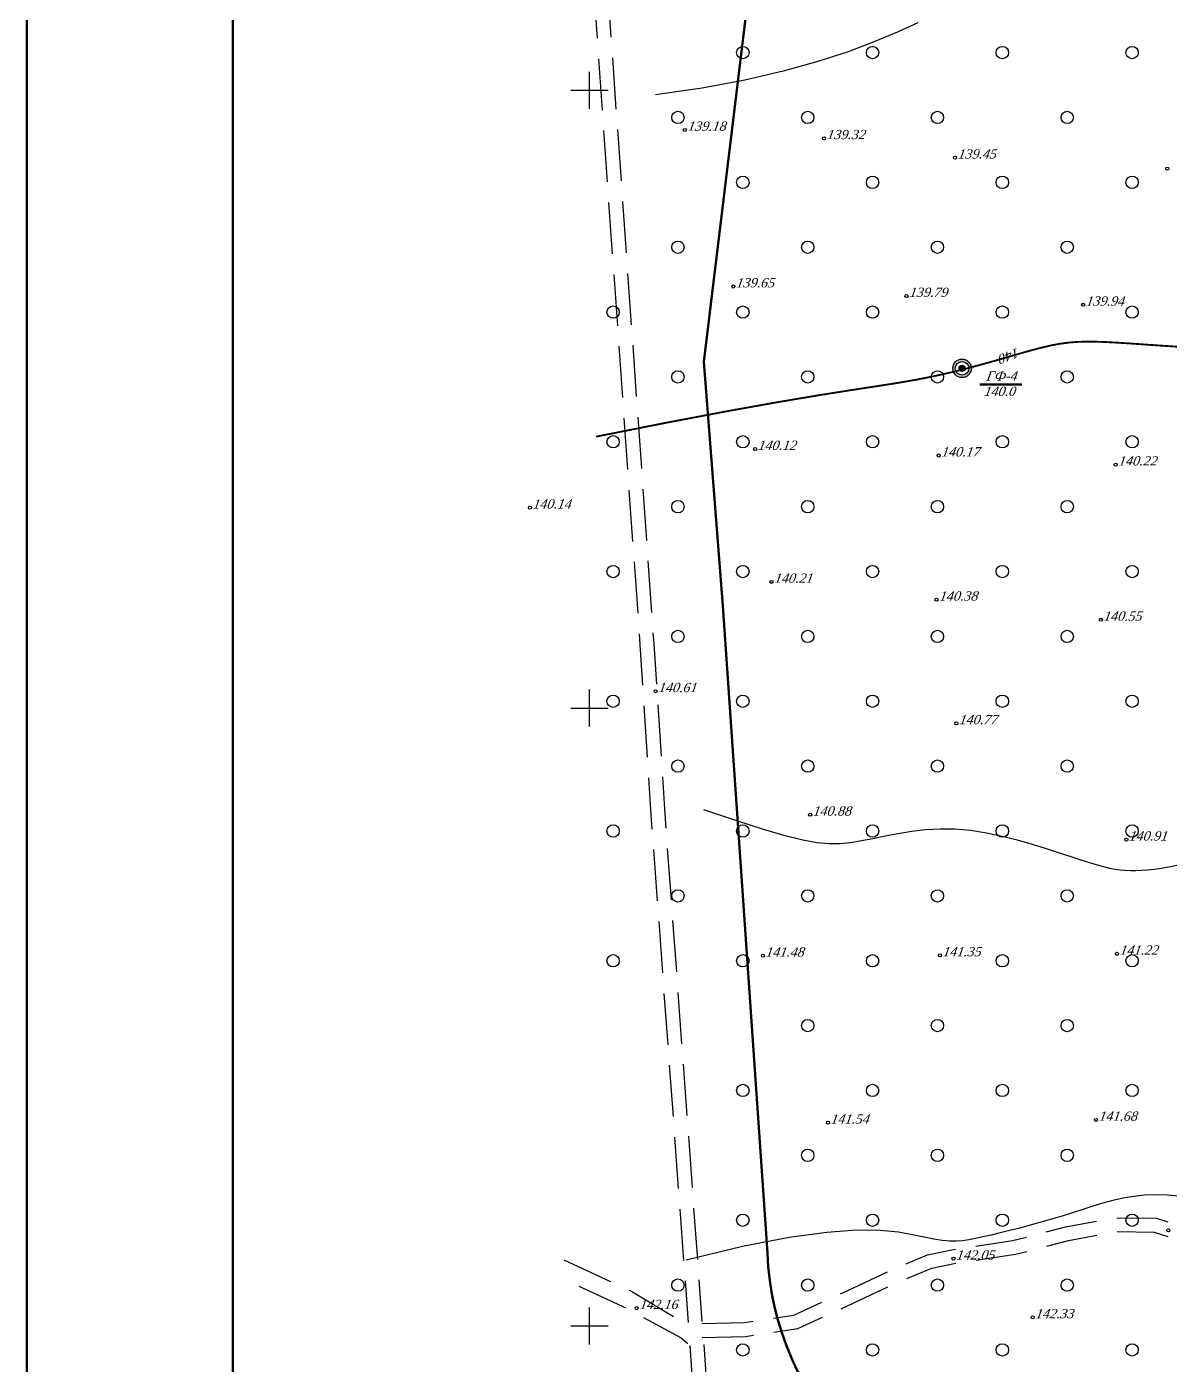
# Model space of a CAD drawing. Header units: millimetres. Extents: x 1400 to 7029, y -1119 to 1612.
# Drawn here: x 2716 to 2827, y 1109 to 1239 of the extents above; entities that cross this region are included whole.
import ezdxf
from ezdxf.enums import TextEntityAlignment as Align

# ---------------------------------------------------------------- set-up
doc = ezdxf.new("R2010")
doc.units = ezdxf.units.MM
doc.linetypes.add('AHIDDEN4', pattern=[7, 5, -2])
for name, color, linetype in [('CONT-MNR', 7, 'Continuous'), ('кресты', 7, 'Continuous'), ('ПИКЕТЫ', 7, 'Continuous'), ('проы', 7, 'Continuous'), ('РАСТИТ', 7, 'Continuous'), ('Скважины', 7, 'Continuous'), ('СІТУАЦІЯ', 7, 'Continuous')]:
    doc.layers.add(name, color=color, linetype=linetype)
doc.styles.add('universw', font='timesi.ttf', dxfattribs={"oblique": 10})

# ---------------------------------------------------------------- blocks, each defined once
blk = doc.blocks.new('372')
blk.add_circle((0, 0), 1)
blk = doc.blocks.new('368')
at = {"color": 0, "linetype": 'Continuous'}
blk.add_blockref('372', (0, 0), dxfattribs=at)
blk = doc.blocks.new('A$C0DFD615A')
at = {"layer": 'Скважины', "linetype": 'Continuous'}
h = blk.add_hatch(color=6, dxfattribs=at)
h.paths.add_polyline_path([(-3, 0, 1), (3, 0, 1)])
h.paths.add_polyline_path([(2.2, 0, -1), (-2.2, 0, -1)], flags=16)
at = {"layer": 'Скважины', "linetype": 'Continuous', "lineweight": 50}
h = blk.add_hatch(color=6, dxfattribs=at)
edge = h.paths.add_edge_path()
edge.add_arc((0, 0), 1, 0, 360)
at = {"layer": 'Скважины', "color": 0, "linetype": 'Continuous'}
for radius in [3, 2.2, 1]:
    blk.add_circle((0, 0), radius, dxfattribs=at)

msp = doc.modelspace()

# ---------------------------------------------------------------- linework, layer by layer
at = {"lineweight": 50}
for points in [[(3582.002, 1604.9881), (3582.002, 1000.9881), (2716.002, 1000.9881), (2716.002, 1604.9881)], [(3577.002, 1599.9881), (3577.002, 1005.9881), (2736.002, 1005.9881), (2736.002, 1599.9881)]]:
    msp.add_lwpolyline(points, close=True, dxfattribs=at)
at = {"color": 7, "linetype": 'Continuous', "lineweight": 50, "flags": 128}
msp.add_lwpolyline([(2988.3313, 1079.2275), (2922.9913, 1084.4475), (2813.8983, 1092.7035, -0.37665893), (2787.9247, 1119.8962), (2783.6016, 1182.7664), (2781.7424, 1206.4536), (2789.3426, 1269.1769), (2794.4814, 1320.5009), (2795.8841, 1338.9113), (2799.511, 1380.6839, -0.34034588), (2821.4589, 1404.158), (2862.0179, 1407.2612), (2943.1308, 1414.9675)], format="xyb", dxfattribs=at)
at = {"layer": 'CONT-MNR', "color": 30, "linetype": 'Continuous', "flags": 128}
msp.add_lwpolyline([(2802.5339, 1239.3856), (2800.6218, 1238.4994), (2798.3721, 1237.5542), (2795.7717, 1236.5811), (2792.8076, 1235.6112), (2789.4668, 1234.6755), (2785.7361, 1233.8053), (2781.6026, 1233.0315), (2777.0533, 1232.3852)], dxfattribs=at)
at = {"layer": 'CONT-MNR', "color": 30, "linetype": 'Continuous', "const_width": 0.18, "flags": 128}
msp.add_lwpolyline([(2828.2846, 1207.8962), (2826.9931, 1207.9744), (2825.6663, 1208.0643), (2824.3378, 1208.158), (2823.0411, 1208.2478), (2821.8098, 1208.326), (2820.6774, 1208.3849), (2819.6667, 1208.4174), (2818.7573, 1208.4196), (2817.9182, 1208.3883), (2817.1184, 1208.3202), (2816.3267, 1208.2119), (2815.5121, 1208.0603), (2814.6435, 1207.8622), (2813.6898, 1207.6142), (2812.6261, 1207.3155), (2811.4513, 1206.9754), (2810.1705, 1206.6054), (2808.7887, 1206.2172), (2807.3109, 1205.8224), (2805.7422, 1205.4325), (2804.0877, 1205.0592), (2802.3524, 1204.7141), (2800.5122, 1204.3988), (2798.4269, 1204.0743), (2795.9272, 1203.6917), (2792.8438, 1203.2019), (2789.0073, 1202.5561), (2784.2486, 1201.7051), (2778.3982, 1200.6001), (2771.2868, 1199.192)], dxfattribs=at)
at = {"layer": 'CONT-MNR', "color": 30, "linetype": 'Continuous'}
for points, elevation in [([(2827.6991, 1157.5567), (2826.8944, 1157.3935), (2826.1545, 1157.2621), (2825.4722, 1157.1609), (2824.8405, 1157.0882), (2824.2524, 1157.0424), (2823.7006, 1157.0217), (2823.1782, 1157.0244), (2822.6782, 1157.0488), (2822.1909, 1157.0945), (2821.6975, 1157.165), (2821.1765, 1157.2651), (2820.6065, 1157.3997), (2819.966, 1157.5736), (2819.2336, 1157.7915), (2818.388, 1158.0582), (2817.4076, 1158.3785), (2816.279, 1158.7526), (2815.0198, 1159.162), (2813.6556, 1159.5836), (2812.2119, 1159.9944), (2810.7142, 1160.3712), (2809.1882, 1160.6909), (2807.6594, 1160.9305), (2806.1532, 1161.0668), (2804.6914, 1161.0848), (2803.2799, 1161.0011), (2801.9208, 1160.8404), (2800.6161, 1160.6273), (2799.368, 1160.3867), (2798.1784, 1160.1431), (2797.0494, 1159.9213), (2795.983, 1159.7458), (2794.9654, 1159.6415), (2793.9183, 1159.6326), (2792.7475, 1159.7435), (2791.3588, 1159.9987), (2789.6579, 1160.4226), (2787.5506, 1161.0395), (2784.9428, 1161.8738), (2781.7401, 1162.9498)], 42.3), ([(2827.9138, 1125.4408), (2826.754, 1125.5374), (2825.633, 1125.5587), (2824.5495, 1125.5086), (2823.5015, 1125.392), (2822.4822, 1125.2175), (2821.4842, 1124.9948), (2820.4996, 1124.7336), (2819.521, 1124.4435), (2818.5405, 1124.1342), (2817.5506, 1123.8153), (2816.5436, 1123.4965), (2815.5155, 1123.1862), (2814.4773, 1122.8877), (2813.4434, 1122.6031), (2812.4284, 1122.3345), (2811.4469, 1122.084), (2810.5135, 1121.8535), (2809.6427, 1121.6453), (2808.849, 1121.4613), (2808.1395, 1121.3043), (2807.4907, 1121.1794), (2806.8716, 1121.0925), (2806.2511, 1121.0493), (2805.5982, 1121.0557), (2804.8819, 1121.1174), (2804.0712, 1121.2403), (2803.135, 1121.4302), (2802.0278, 1121.6795), (2800.6467, 1121.927), (2798.8742, 1122.0981), (2796.5927, 1122.1184), (2793.6849, 1121.9132), (2790.0333, 1121.408), (2785.5204, 1120.5282), (2780.0288, 1119.1992)], 42.6)]:
    msp.add_lwpolyline(points, dxfattribs=dict(at, elevation=elevation))
at = {"layer": 'кресты', "color": 3, "linetype": 'Continuous'}
for p, q in [((2770.6513, 1231.0275), (2770.6513, 1234.6275)), ((2768.8513, 1232.8275), (2772.4513, 1232.8275)), ((2770.6513, 1171.0275), (2770.6513, 1174.6275)), ((2768.8513, 1172.8275), (2772.4513, 1172.8275)), ((2770.6513, 1111.0275), (2770.6513, 1114.6275)), ((2768.8513, 1112.8275), (2772.4513, 1112.8275))]:
    msp.add_line(p, q, dxfattribs=at)
at = {"layer": 'ПИКЕТЫ', "color": 7, "linetype": 'Continuous'}
for centre in [(2779.9069, 1228.9815), (2793.4234, 1228.1727), (2806.1504, 1226.2888), (2826.7594, 1225.2165), (2784.6126, 1213.778), (2801.4335, 1212.8495), (2818.5882, 1211.9997), (2786.7386, 1197.9917), (2804.5589, 1197.3596), (2821.7462, 1196.4775), (2764.8679, 1192.2954), (2788.3266, 1185.085), (2804.3488, 1183.3525), (2820.3026, 1181.4076), (2777.0717, 1174.4667), (2806.271, 1171.3539), (2792.0753, 1162.4765), (2822.775, 1160.0554), (2787.4858, 1148.7752), (2804.6759, 1148.8112), (2821.8819, 1148.962), (2793.8034, 1132.5621), (2819.8409, 1132.8339), (2826.8599, 1122.1006), (2806.0002, 1119.3595), (2775.2376, 1114.5513), (2813.6797, 1113.6559)]:
    msp.add_circle(centre, 0.15, dxfattribs=at)
at = {"layer": 'Скважины', "color": 0, "linetype": 'Continuous', "lineweight": 50}
msp.add_line((2808.5452, 1204.2619), (2812.6241, 1204.2619), dxfattribs=at)
at = {"layer": 'СІТУАЦІЯ', "color": 7, "linetype": 'AHIDDEN4', "flags": 128}
for points in [[(2771.0271, 1242.8808), (2775.5431, 1178.9784), (2776.575, 1162.9608), (2780.2261, 1113.142)], [(2772.3738, 1242.976), (2776.8901, 1179.0693), (2777.9219, 1163.0535), (2781.5725, 1113.2406)], [(2781.5479, 1113.0622), (2785.6875, 1113.1573), (2790.4933, 1113.8705), (2795.6798, 1116.2478), (2800.0573, 1118.2922), (2803.4833, 1119.7186), (2806.0051, 1120.2416), (2811.7364, 1121.1048), (2816.8753, 1122.4361), (2821.7287, 1123.3394), (2825.7256, 1123.2919), (2829.437, 1122.0557), (2838.8541, 1117.9369), (2844.0258, 1115.885), (2847.2961, 1115.5051), (2851.7833, 1115.961), (2855.3578, 1117.1009), (2859.3887, 1118.6969), (2861.5942, 1119.4568)], [(2781.5789, 1111.7126), (2785.8025, 1111.8096), (2790.8813, 1112.5633), (2796.2467, 1115.0226), (2800.6027, 1117.057), (2803.8834, 1118.4229), (2806.2429, 1118.9122), (2812.0069, 1119.7803), (2817.1684, 1121.1174), (2821.8453, 1121.988), (2825.4988, 1121.9445), (2828.9522, 1120.7943), (2838.3345, 1116.6907), (2843.6933, 1114.5646), (2847.2863, 1114.1471), (2852.0595, 1114.6321), (2855.8119, 1115.8288), (2859.8573, 1117.4304), (2861.4411, 1117.9034)], [(2768.1436, 1119.2268), (2774.8339, 1116.1345), (2778.8281, 1113.7405), (2780.1897, 1113.2112)], [(2769.6186, 1116.6985), (2773.7487, 1114.7829), (2779.5539, 1111.6708), (2780.3897, 1110.934)], [(2780.3897, 1110.934), (2783.49, 1065.4467)], [(2781.7366, 1111.0258), (2784.8369, 1065.5385)]]:
    msp.add_lwpolyline(points, dxfattribs=at)

# ---------------------------------------------------------------- block references
at = {"layer": 'проы', "color": 0, "linetype": 'Continuous', "lineweight": 50, "xscale": 0.3, "yscale": 0.3, "zscale": 0.3}
msp.add_blockref('A$C0DFD615A', (2806.8313, 1205.8275), dxfattribs=at)
at = {"layer": 'РАСТИТ', "color": 7, "linetype": 'Continuous', "xscale": 0.6, "yscale": 0.6, "zscale": 0.6}
for p in [(2785.5397, 1236.4909), (2798.1397, 1236.4909), (2810.7397, 1236.4909), (2823.3397, 1236.4909), (2779.2397, 1230.1909), (2791.8397, 1230.1909), (2804.4397, 1230.1909), (2817.0397, 1230.1909), (2785.5397, 1223.8909), (2798.1397, 1223.8909), (2810.7397, 1223.8909), (2823.3397, 1223.8909), (2779.2397, 1217.5909), (2791.8397, 1217.5909), (2804.4397, 1217.5909), (2817.0397, 1217.5909), (2772.9397, 1211.2909), (2785.5397, 1211.2909), (2798.1397, 1211.2909), (2810.7397, 1211.2909), (2823.3397, 1211.2909), (2779.2397, 1204.9909), (2791.8397, 1204.9909), (2804.4397, 1204.9909), (2817.0397, 1204.9909), (2772.9397, 1198.6909), (2785.5397, 1198.6909), (2798.1397, 1198.6909), (2810.7397, 1198.6909), (2823.3397, 1198.6909), (2779.2397, 1192.3909), (2791.8397, 1192.3909), (2804.4397, 1192.3909), (2817.0397, 1192.3909), (2772.9397, 1186.0909), (2785.5397, 1186.0909), (2798.1397, 1186.0909), (2810.7397, 1186.0909), (2823.3397, 1186.0909), (2779.2397, 1179.7909), (2791.8397, 1179.7909), (2804.4397, 1179.7909), (2817.0397, 1179.7909), (2772.9397, 1173.4909), (2785.5397, 1173.4909), (2798.1397, 1173.4909), (2810.7397, 1173.4909), (2823.3397, 1173.4909), (2779.2397, 1167.1909), (2791.8397, 1167.1909), (2804.4397, 1167.1909), (2817.0397, 1167.1909), (2772.9397, 1160.8909), (2785.5397, 1160.8909), (2798.1397, 1160.8909), (2810.7397, 1160.8909), (2823.3397, 1160.8909), (2779.2397, 1154.5909), (2791.8397, 1154.5909), (2804.4397, 1154.5909), (2817.0397, 1154.5909), (2772.9397, 1148.2909), (2785.5397, 1148.2909), (2798.1397, 1148.2909), (2810.7397, 1148.2909), (2823.3397, 1148.2909), (2791.8397, 1141.9909), (2804.4397, 1141.9909), (2817.0397, 1141.9909), (2785.5397, 1135.6909), (2798.1397, 1135.6909), (2810.7397, 1135.6909), (2823.3397, 1135.6909), (2791.8397, 1129.3909), (2804.4397, 1129.3909), (2817.0397, 1129.3909), (2785.5397, 1123.0909), (2798.1397, 1123.0909), (2810.7397, 1123.0909), (2823.3397, 1123.0909), (2779.2397, 1116.7909), (2791.8397, 1116.7909), (2804.4397, 1116.7909), (2817.0397, 1116.7909), (2785.5397, 1110.4909), (2798.1397, 1110.4909), (2810.7397, 1110.4909), (2823.3397, 1110.4909)]:
    msp.add_blockref('368', p, dxfattribs=at)

# ---------------------------------------------------------------- texts
at = {"layer": 'CONT-MNR', "color": 30, "linetype": 'Continuous', "style": 'universw', "oblique": 10}
msp.add_text('140', height=0.9, rotation=200.390155, dxfattribs=at).set_placement((2811.4072, 1207.0397), align=Align.MIDDLE)
at = {"layer": 'ПИКЕТЫ', "color": 7, "linetype": 'Continuous', "style": 'universw', "oblique": 10}
for s, p in [('139.18', (2780.1754, 1228.8948)), ('139.32', (2793.6919, 1228.0861)), ('139.45', (2806.419, 1226.2021)), ('139.65', (2784.8812, 1213.6913)), ('139.79', (2801.702, 1212.7629)), ('139.94', (2818.8567, 1211.913)), ('140.12', (2787.0072, 1197.905)), ('140.17', (2804.8274, 1197.2729)), ('140.22', (2822.0148, 1196.3908)), ('140.14', (2765.1365, 1192.2088)), ('140.21', (2788.5951, 1184.9983)), ('140.38', (2804.6173, 1183.2658)), ('140.55', (2820.5711, 1181.321)), ('140.61', (2777.3402, 1174.3801)), ('140.77', (2806.5395, 1171.2672)), ('140.88', (2792.3438, 1162.3898)), ('140.91', (2823.0435, 1159.9687)), ('141.48', (2787.7544, 1148.6885)), ('141.35', (2804.9444, 1148.7245)), ('141.22', (2822.1505, 1148.8753)), ('141.68', (2820.1094, 1132.7472)), ('141.54', (2794.072, 1132.4754)), ('142.05', (2806.2687, 1119.2728)), ('142.16', (2775.5061, 1114.4646)), ('142.33', (2813.9482, 1113.5692))]:
    msp.add_text(s, height=0.9, dxfattribs=at).set_placement(p)
at = {"layer": 'Скважины', "color": 7, "style": 'universw', "oblique": 10}
for s, p in [('ГФ-4', (2809.1655, 1204.6403)), ('140.0', (2808.9538, 1203.1478, 43.5))]:
    msp.add_text(s, height=0.9, dxfattribs=at).set_placement(p)

doc.saveas('drawing.dxf')
